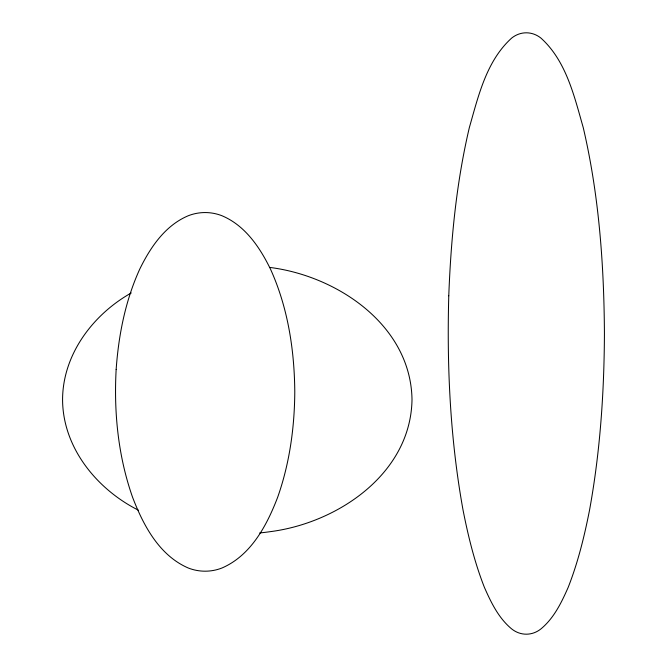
<?xml version="1.0" encoding="UTF-8"?>
<svg xmlns="http://www.w3.org/2000/svg" width="667" height="667" viewBox="0 0 667 667"><rect width="100%" height="100%" fill="white"/><g stroke="black" fill="none" stroke-linecap="round" stroke-linejoin="round"><path stroke-width="1" d="M131.241 292.963C93.021 314.44 62.731 354.46 62.573 399.575C62.731 447.624 96.857 489.253 138.344 510.155M270.027 267.459C337.627 276.03 410.839 325.446 412.006 399.575C410.839 473.695 337.627 523.111 270.027 531.691A300.959 260.639 90 0 1 259.68 532.958M448.774 295.806C446.782 367.517 450.258 439.603 463.081 510.272C468.259 536.485 474.629 562.523 484.425 587.427C491.137 602.609 498.599 618.117 511.656 628.914A29.715 25.73 90 0 0 540.937 628.914C553.985 618.117 561.447 602.609 568.159 587.427C577.964 562.523 584.334 536.485 589.511 510.272C600.15 451.993 604.177 392.688 604.427 333.5C604.019 264.44 598.999 195.022 583.25 127.63C574.229 96.115 566.233 60.939 540.937 38.086A29.715 25.73 90 0 0 511.656 38.086C486.36 60.939 478.356 96.115 469.335 127.63C456.361 182.741 450.917 239.32 448.774 295.806M116.158 369.401C113.757 412.531 118.192 456.395 132.583 497.282C143.372 525.421 159.255 555.478 188.319 568.026A46.148 46.148 0 0 0 221.919 568.026C250.984 555.478 266.867 525.421 277.655 497.282C289.586 463.498 294.547 427.605 294.781 391.871C294.439 349.967 287.902 307.504 270.485 269.118C259.863 247.34 245.072 225.413 221.919 215.724A46.148 46.148 0 0 0 188.319 215.724C165.166 225.413 150.375 247.34 139.753 269.118C125.396 300.609 118.593 335.009 116.158 369.401"/></g></svg>
